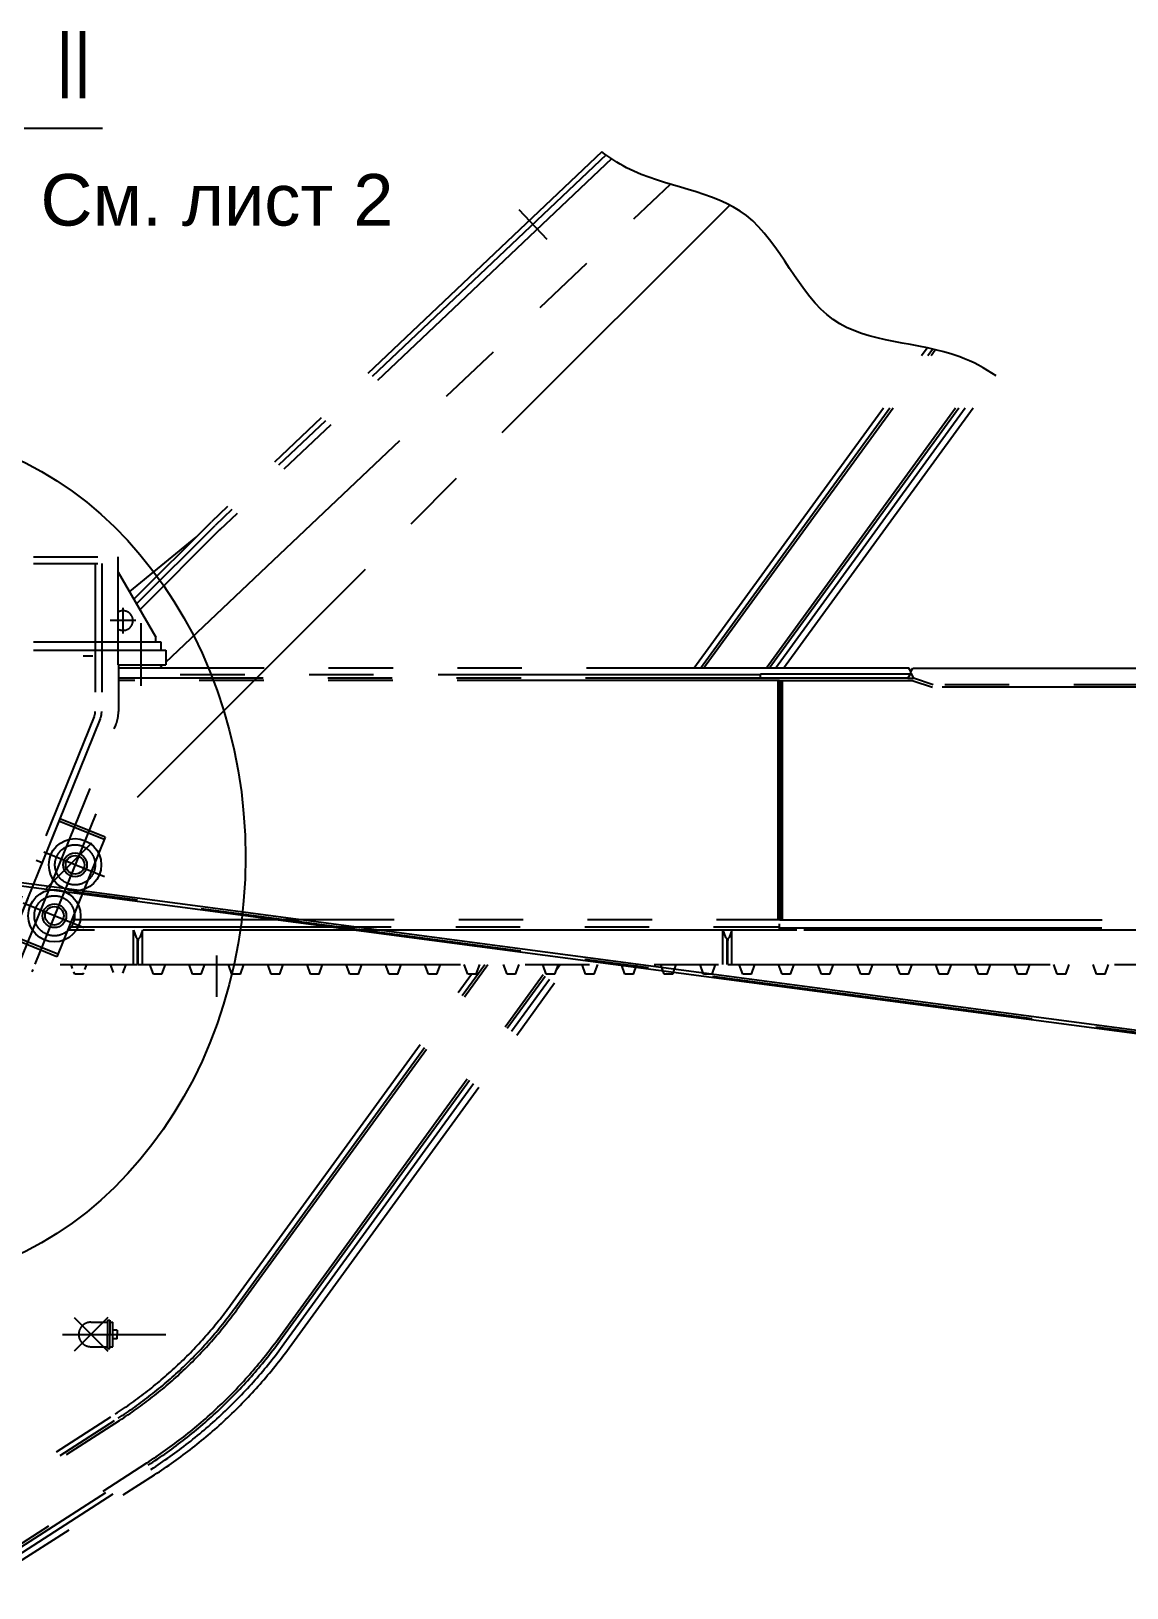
# Model space of a CAD drawing. Header units: millimetres. Extents: x 1289 to 43289, y -37 to 30828.
# Drawn here: x 16374 to 20623, y 16545 to 22584 of the extents above; entities that cross this region are included whole.
import ezdxf

# ---------------------------------------------------------------- set-up
doc = ezdxf.new("R2010")
doc.units = ezdxf.units.MM
doc.header["$LTSCALE"] = 1000
for name, pattern in [('F', [0.75, 0.5, -0.25]), ('G', [2, 1.25, -0.25, 0.25, -0.25]), ('K', [2.5, 1.25, -0.25, 0.25, -0.25, 0.25, -0.25])]:
    doc.linetypes.add(name, pattern=pattern)
for name, color, linetype in [('01', 7, 'Continuous'), ('02C', 3, 'Continuous'), ('04', 2, 'F'), ('05', 4, 'G'), ('07', 6, 'K'), ('08', 1, 'Continuous'), ('11', 3, 'Continuous')]:
    doc.layers.add(name, color=color, linetype=linetype)
doc.styles.get("Standard").update_dxf_attribs({"font": 'isocp', "width": 0.707, "bigfont": 'intecad.shx'})

# ---------------------------------------------------------------- blocks, each defined once
blk = doc.blocks.new('A$C18BE4517')
for p, q in [((0, 51), (7.5, 64)), ((7.5, 64), (1900.5, 64)), ((1908, 51), (1900.5, 64)), ((0, 45), (0, 51)), ((0, 45), (11, 26)), ((87, 0), (11, 26)), ((1882, 0), (87, 0)), ((1908, 45), (1882, 0)), ((1908, 51), (1908, 45))]:
    blk.add_line(p, q)
blk = doc.blocks.new('TY')
at = {"layer": '01', "ltscale": 1.6}
for p, q in [((187.7, 463.9), (0, 0)), ((363.8, 392.6), (187.7, 463.9)), ((363.8, 392.6), (176.1, -71.3)), ((176.1, -71.3), (0, 0))]:
    blk.add_line(p, q, dxfattribs=at)
for centre, radius in [((246.6, 285.1), 101.6), ((246.6, 285.1), 46), ((246.6, 285.1), 36), ((166.6, 87.5), 101.6), ((166.6, 87.5), 46), ((166.6, 87.5), 36)]:
    blk.add_circle(centre, radius, dxfattribs=at)
at = {"layer": '04', "ltscale": 1.6}
for p, q in [((360.1, 383.3), (183.9, 454.6)), ((179.9, -62), (3.8, 9.3))]:
    blk.add_line(p, q, dxfattribs=at)
for centre in [(246.6, 285.1), (166.6, 87.5)]:
    blk.add_circle(centre, 77.9, dxfattribs=at)
at = {"layer": '05', "color": 4, "linetype": 'G', "ltscale": 1.6}
for p, q in [((326.6, 483), (90.8, -99.7)), ((360.8, 238.9), (124.9, 334.4)), ((280.8, 41.3), (44.9, 136.7))]:
    blk.add_line(p, q, dxfattribs=at)

msp = doc.modelspace()

# ---------------------------------------------------------------- linework, layer by layer
at = {"layer": '01'}
for p, q in [((24867.12, 18150.3), (15059.04, 19449.31)), ((24968.82, 18123.71), (15057.33, 19436.42)), ((16379.93, 18944.69), (16376.18, 18935.42))]:
    msp.add_line(p, q, dxfattribs=at)
at = {"layer": '02C'}
msp.add_ellipse((15808.17, 19379.96), major_axis=(0, 1660.37), ratio=0.8412698, dxfattribs=at)
msp.add_open_spline([(20116.68, 21247.12), (20072.19, 21276.63), (19876.84, 21383.19), (19412.93, 21363.31), (19218.34, 21958.09), (18786.72, 21979.86), (18617.34, 22092.99), (18587.28, 22116.07)], degree=3, knots=[466.4799916, 466.4799916, 466.4799916, 466.4799916, 627.3956229, 1139.5020544, 1664.2815949, 2165.4676399, 2279.4566533, 2279.4566533, 2279.4566533, 2279.4566533], dxfattribs=at)
at = {"layer": '04', "color": 2, "linetype": 'F'}
for p, q in [((16622.4, 20519.69), (16622.4, 19944.69)), ((16647.4, 20519.69), (16647.4, 19944.69)), ((14882.89, 20214.69), (16711.89, 20214.69)), ((14882.89, 20182.69), (16728.58, 20182.69)), ((15825.89, 20160.69), (16612.89, 20160.69)), ((16618.67, 19925.56), (16050.41, 18521.17)), ((16641.85, 19916.18), (16073.58, 18511.79)), ((16393.39, 19368.8), (16416.56, 19359.42))]:
    msp.add_line(p, q, dxfattribs=at)
for radius in [51, 76]:
    msp.add_arc((16571.4, 19944.69), radius, 337.97, 0, dxfattribs=at)
at = {"layer": '05'}
for p, q in [((19083.13, 21909.43), (10473.99, 13300.29)), ((18264.77, 21891.77), (18373.43, 21777.09)), ((16780.4, 20297.69), (16680.4, 20297.69)), ((16730.4, 20247.69), (16730.4, 20347.69)), ((16800.39, 20045.07), (16800.39, 20287.45)), ((15050.79, 19443.84), (25120.07, 18110.24)), ((16671.02, 17593.79), (16540.2, 17462.97)), ((16540.2, 17593.79), (16671.02, 17462.97))]:
    msp.add_line(p, q, dxfattribs=at)
at = {"layer": '05', "color": 4, "linetype": 'G'}
msp.add_line((17092.79, 18998.92), (17092.79, 18838.64), dxfattribs=at)
at = {"layer": '05', "linetype": 'G'}
msp.add_line((16495.42, 17528.38), (16896.61, 17528.38), dxfattribs=at)
at = {"layer": '07'}
for p, q in [((18587.28, 22116.07), (17072.73, 20681.09)), ((18603.52, 22103.91), (17086.93, 20666.99)), ((18624.39, 22089.24), (17104.12, 20648.84)), ((16895.89, 20136.42), (18852.77, 21990.5)), ((18944.16, 20112.75), (19848.18, 21355.69)), ((18968.89, 20112.75), (19869.55, 21351.08)), ((18981.26, 20112.75), (19880.15, 21348.65)), ((19223.62, 20112.75), (20069.76, 21276.12)), ((19235.98, 20112.75), (20078.46, 21271.08)), ((19260.71, 20112.75), (20095.62, 21260.67)), ((19291.63, 20112.75), (20116.68, 21247.12)), ((16772.49, 20380.85), (17072.73, 20681.09)), ((16782.84, 20362.92), (17086.92, 20666.99)), ((17012.93, 20621.28), (16755.1, 20411.01)), ((16796.53, 20341.25), (17108.36, 20653.08)), ((14882.89, 20544.69), (16711.89, 20544.69)), ((16711.89, 20125.69), (16711.89, 20544.69)), ((14882.89, 20519.69), (16711.89, 20519.69)), ((16711.89, 20485.9), (16857.4, 20233.69)), ((16857.4, 20214.69), (16857.4, 20233.69)), ((16711.89, 20214.69), (16876.89, 20214.69)), ((16728.58, 20182.69), (16895.89, 20182.69)), ((16876.89, 20214.69), (16876.89, 20182.69)), ((16895.89, 20182.69), (16895.89, 20125.69)), ((16711.89, 20125.69), (16895.89, 20125.69)), ((16712.39, 20125.69), (16712.39, 19944.69)), ((19777.28, 20112.75), (16712.39, 20112.75)), ((16870.9, 20112.75), (16884.56, 20125.69)), ((19784.79, 20099.75), (19777.28, 20112.75)), ((19201.96, 20086.75), (16712.39, 20086.75)), ((19773.82, 20074.75), (16712.39, 20074.75)), ((19275.79, 20064.75), (16712.39, 20064.75)), ((19782.82, 20090.33), (19201.96, 20090.33)), ((19201.96, 20074.75), (19201.96, 20090.33)), ((19270.02, 20064.75), (19270.02, 19137.75)), ((19275.79, 19137.75), (19275.79, 20064.75)), ((19793.79, 20063.75), (19276.79, 20063.75)), ((19276.79, 20063.75), (19276.79, 19136.75)), ((19282.56, 19136.75), (19282.56, 20063.75)), ((19287.76, 19136.75), (19287.76, 20063.75)), ((19784.79, 20093.75), (19773.82, 20074.75)), ((19773.82, 20074.75), (19795.76, 20074.75)), ((19784.79, 20093.75), (19784.79, 20099.75)), ((19793.79, 20063.75), (19869.79, 20038.75)), ((21156.79, 20038.75), (19869.79, 20038.75)), ((16132.88, 18487.7), (16702.13, 19892.09)), ((20620.02, 19096.75), (16515.24, 19096.75)), ((16520.45, 19109.62), (19275.79, 19109.62)), ((16531.83, 19137.75), (19275.79, 19137.75)), ((16770.59, 18963.39), (16770.59, 19096.75)), ((16770.59, 19096.75), (16780.96, 19068.67)), ((16805.39, 19096.75), (16795.02, 19068.67)), ((19056.59, 19096.75), (16805.39, 19096.75)), ((16805.39, 18963.39), (16805.39, 19096.75)), ((19056.59, 18963.39), (19056.59, 19096.75)), ((19056.59, 19096.75), (19066.96, 19068.67)), ((19091.39, 19096.75), (19081.02, 19068.67)), ((21342.59, 19096.75), (19091.39, 19096.75)), ((19091.39, 18963.39), (19091.39, 19096.75)), ((19275.79, 19096.75), (19275.79, 19121.75)), ((19275.79, 19106.16), (20626.13, 19106.16)), ((19276.79, 19136.75), (20630.79, 19136.75)), ((16786.59, 18963.39), (16786.59, 19064.75)), ((16786.59, 19064.75), (16786.59, 19056.75)), ((16786.59, 19064.75), (16786.59, 19056.75)), ((16786.59, 19064.75), (16786.59, 19056.75)), ((16786.59, 19032.75), (16786.59, 19040.75)), ((16789.39, 19064.75), (16789.39, 19056.75)), ((16789.39, 19064.75), (16789.39, 19056.75)), ((16789.39, 19064.75), (16789.39, 19056.75)), ((16789.39, 18963.39), (16789.39, 19064.75)), ((19072.59, 19064.75), (19072.59, 19056.75)), ((19072.59, 19064.75), (19072.59, 19056.75)), ((19072.59, 19064.75), (19072.59, 19056.75)), ((19072.59, 18963.39), (19072.59, 19064.75)), ((19075.39, 19064.75), (19075.39, 19056.75)), ((19075.39, 19064.75), (19075.39, 19056.75)), ((19075.39, 19064.75), (19075.39, 19056.75)), ((19075.39, 18963.39), (19075.39, 19064.75)), ((16486.8, 18963.39), (16786.59, 18963.39)), ((16534.76, 18948.22), (16529.24, 18963.39)), ((16582.34, 18943.62), (16589.54, 18963.39)), ((16692.72, 18932.95), (16681.64, 18963.39)), ((16729.56, 18929.39), (16741.94, 18963.39)), ((16789.39, 18963.39), (19072.59, 18963.39)), ((16847.63, 18926.05), (16834.04, 18963.39)), ((16880.75, 18926.05), (16894.34, 18963.39)), ((17000.03, 18926.05), (16986.44, 18963.39)), ((17033.15, 18926.05), (17046.74, 18963.39)), ((17152.43, 18926.05), (17138.84, 18963.39)), ((17163.43, 17630.38), (18132.95, 18963.39)), ((17171.52, 17624.5), (18145.31, 18963.39)), ((17185.55, 18926.05), (17199.14, 18963.39)), ((17304.83, 18926.05), (17291.24, 18963.39)), ((17337.95, 18926.05), (17351.54, 18963.39)), ((17374.51, 17476.87), (18455.68, 18963.39)), ((17457.23, 18926.05), (17443.64, 18963.39)), ((17490.35, 18926.05), (17503.94, 18963.39)), ((17609.63, 18926.05), (17596.04, 18963.39)), ((17642.75, 18926.05), (17656.34, 18963.39)), ((17762.03, 18926.05), (17748.44, 18963.39)), ((17795.15, 18926.05), (17808.74, 18963.39)), ((17914.43, 18926.05), (17900.84, 18963.39)), ((17947.55, 18926.05), (17961.14, 18963.39)), ((18066.83, 18926.05), (18053.24, 18963.39)), ((18099.95, 18926.05), (18113.54, 18963.39)), ((18219.23, 18926.05), (18205.64, 18963.39)), ((18252.35, 18926.05), (18265.94, 18963.39)), ((18371.63, 18926.05), (18358.04, 18963.39)), ((18404.75, 18926.05), (18418.34, 18963.39)), ((18411.9, 18945.7), (18424.76, 18963.39)), ((18524.03, 18926.05), (18510.44, 18963.39)), ((18557.15, 18926.05), (18570.74, 18963.39)), ((18676.43, 18926.05), (18662.84, 18963.39)), ((18709.55, 18926.05), (18723.14, 18963.39)), ((18828.83, 18926.05), (18815.24, 18963.39)), ((18861.95, 18926.05), (18875.54, 18963.39)), ((18981.23, 18926.05), (18967.64, 18963.39)), ((19014.35, 18926.05), (19027.94, 18963.39)), ((19075.39, 18963.39), (21358.59, 18963.39)), ((19133.63, 18926.05), (19120.04, 18963.39)), ((19166.75, 18926.05), (19180.34, 18963.39)), ((19286.03, 18926.05), (19272.44, 18963.39)), ((19319.15, 18926.05), (19332.74, 18963.39)), ((19438.43, 18926.05), (19424.84, 18963.39)), ((19471.55, 18926.05), (19485.14, 18963.39)), ((19590.83, 18926.05), (19577.24, 18963.39)), ((19623.95, 18926.05), (19637.54, 18963.39)), ((19743.23, 18926.05), (19729.64, 18963.39)), ((19776.35, 18926.05), (19789.94, 18963.39)), ((19895.63, 18926.05), (19882.04, 18963.39)), ((19928.75, 18926.05), (19942.34, 18963.39)), ((20048.03, 18926.05), (20034.44, 18963.39)), ((20081.15, 18926.05), (20094.74, 18963.39)), ((20200.43, 18926.05), (20186.84, 18963.39)), ((20233.55, 18926.05), (20247.14, 18963.39)), ((20352.83, 18926.05), (20339.24, 18963.39)), ((20385.95, 18926.05), (20399.54, 18963.39)), ((20505.23, 18926.05), (20491.64, 18963.39)), ((20538.35, 18926.05), (20551.94, 18963.39)), ((16542.83, 18926.05), (16539.68, 18934.69)), ((16575.95, 18926.05), (16542.83, 18926.05)), ((16575.95, 18926.05), (16577.75, 18931.01)), ((16880.75, 18926.05), (16847.63, 18926.05)), ((17033.15, 18926.05), (17000.03, 18926.05)), ((17147.25, 17642.14), (18081.06, 18926.05)), ((17185.55, 18926.05), (17152.43, 18926.05)), ((17337.95, 18926.05), (17304.83, 18926.05)), ((17330.02, 17509.21), (18367.92, 18936.23)), ((17338.11, 17503.33), (18372.88, 18926.05)), ((17354.29, 17491.57), (18397.61, 18926.05)), ((17490.35, 18926.05), (17457.23, 18926.05)), ((17642.75, 18926.05), (17609.63, 18926.05)), ((17795.15, 18926.05), (17762.03, 18926.05)), ((17947.55, 18926.05), (17914.43, 18926.05)), ((18099.95, 18926.05), (18066.83, 18926.05)), ((18252.35, 18926.05), (18219.23, 18926.05)), ((18404.75, 18926.05), (18371.63, 18926.05)), ((18557.15, 18926.05), (18524.03, 18926.05)), ((18709.55, 18926.05), (18676.43, 18926.05)), ((18861.95, 18926.05), (18828.83, 18926.05)), ((19014.35, 18926.05), (18981.23, 18926.05)), ((19166.75, 18926.05), (19133.63, 18926.05)), ((19319.15, 18926.05), (19286.03, 18926.05)), ((19471.55, 18926.05), (19438.43, 18926.05)), ((19623.95, 18926.05), (19590.83, 18926.05)), ((19776.35, 18926.05), (19743.23, 18926.05)), ((19928.75, 18926.05), (19895.63, 18926.05)), ((20081.15, 18926.05), (20048.03, 18926.05)), ((20233.55, 18926.05), (20200.43, 18926.05)), ((20385.95, 18926.05), (20352.83, 18926.05)), ((20538.35, 18926.05), (20505.23, 18926.05)), ((16605.61, 17575.88), (16669.25, 17575.88)), ((16669.25, 17583.53), (16669.25, 17528.38)), ((16669.25, 17583.53), (16679.43, 17583.53)), ((16679.43, 17583.53), (16679.43, 17528.38)), ((16679.43, 17575.88), (16690.03, 17575.88)), ((16690.03, 17480.88), (16690.03, 17575.88)), ((16669.25, 17473.23), (16669.25, 17528.38)), ((16679.43, 17473.23), (16679.43, 17528.38)), ((16707.54, 17544.76), (16690.03, 17544.76)), ((16707.54, 17544.76), (16707.54, 17528.38)), ((16707.54, 17511.99), (16707.54, 17528.38)), ((16605.61, 17480.88), (16669.25, 17480.88)), ((16669.25, 17473.23), (16679.43, 17473.23)), ((16679.43, 17480.88), (16690.03, 17480.88)), ((16707.54, 17511.99), (16690.03, 17511.99)), ((14789.94, 15991.83), (16699.96, 17219.79)), ((14804.42, 15977.36), (16710.78, 17202.97)), ((14828.87, 15981.19), (16716.18, 17194.55)), ((11406.34, 13535.93), (16827.59, 17021.28)), ((11434.4, 13530.19), (16838.4, 17004.45)), ((12525.42, 14201.9), (16851.92, 16983.42)), ((14970.69, 15839.36), (16822.18, 17029.69))]:
    msp.add_line(p, q, dxfattribs=at)
for centre, radius, start, end in [((16730.4, 20297.69), 38, 240.851622, 119.148378), ((16572.39, 19944.69), 140, 337.935258, 0), ((16786.59, 19070.75), 6, 200.273005, 270), ((16789.39, 19070.75), 6, 270, 339.726995), ((19072.59, 19070.75), 6, 200.273005, 270), ((19075.39, 19070.75), 6, 270, 339.726995), ((15797.39, 18623.69), 1669, 302.737153, 323.976762), ((16605.61, 17528.38), 47.5, 90, 270), ((15797.39, 18623.69), 1689, 302.737153, 323.976762), ((15797.39, 18623.69), 1699, 302.737153, 323.976762), ((15797.39, 18623.69), 1895, 302.737153, 323.976762), ((15797.39, 18623.69), 1905, 302.737153, 323.976762), ((15797.39, 18623.69), 1925, 302.737153, 323.976762), ((15797.39, 18623.69), 1950, 302.737153, 323.976762)]:
    msp.add_arc(centre, radius, start, end, dxfattribs=at)
at = {"layer": '08'}
msp.add_line((16347.03, 22208.38), (16650.07, 22208.38), dxfattribs=at)

# ---------------------------------------------------------------- block references
at = {"layer": '01'}
msp.add_blockref('TY', (16297.45, 19065.05), dxfattribs=at)
at = {"layer": '07'}
msp.add_blockref('A$C18BE4517', (19784.79, 20048.75), dxfattribs=at)

# ---------------------------------------------------------------- texts
at = {"layer": '01', "insert": (16410, 22030), "char_height": 200, "attachment_point": 1}
msp.add_mtext('{\\fArial|b0|i0|c204|p34;\\W1;\\C3;См. лист 2}', dxfattribs=at)
at = {"layer": '11', "insert": (16422.8, 22294.96), "char_height": 296.98, "attachment_point": 7}
msp.add_mtext('Ⅱ', dxfattribs=at)

doc.saveas('drawing.dxf')
